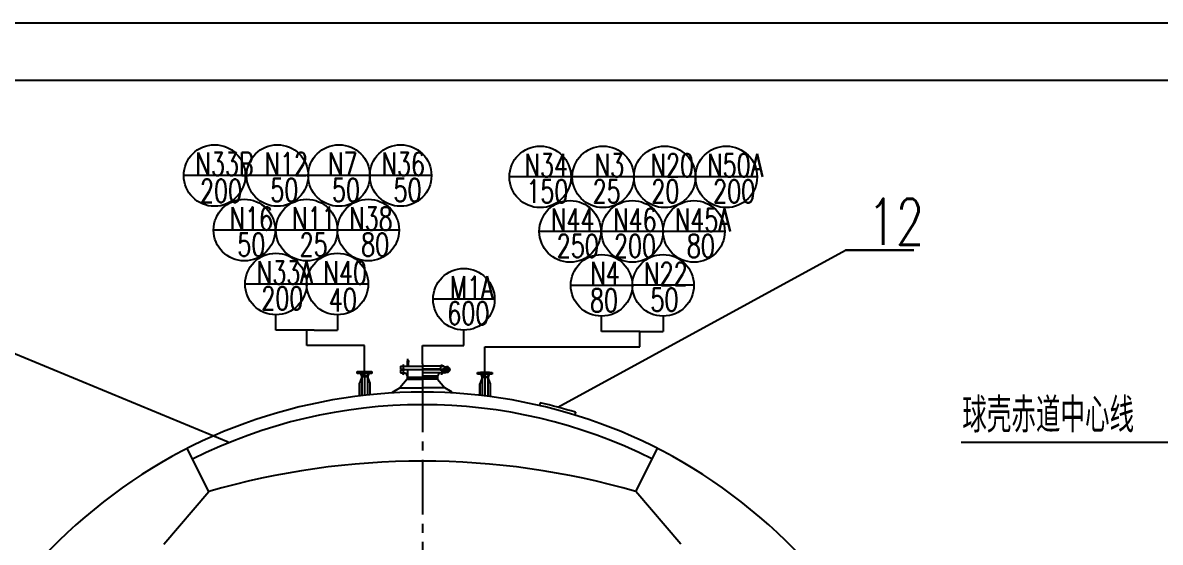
# Model space of a CAD drawing. Extents: x 14295 to 55529, y 90 to 48558.
# Drawn here: x 53776.6 to 53974.1, y 40324.9 to 40415.1 of the extents above; entities that cross this region are included whole.
import ezdxf

# ---------------------------------------------------------------- set-up
doc = ezdxf.new("R2010")
doc.units = 0
doc.header["$MEASUREMENT"] = 0
doc.linetypes.add('CENTER2', pattern=[28.575, 19.05, -3.175, 3.175, -3.175])
doc.linetypes.add('DASHED2', pattern=[9.525, 6.35, -3.175])
doc.layers.get('DEFPOINTS').update_dxf_attribs({"linetype": 'CONTINUOUS'})
for name, color, linetype in [('图层1', 7, 'CONTINUOUS'), ('图层2', 1, 'CONTINUOUS'), ('图层3', 2, 'CENTER2'), ('图层4', 30, 'DASHED2')]:
    doc.layers.add(name, color=color, linetype=linetype)
doc.styles.add('文字', font='txt.shx', dxfattribs={"width": 0.71, "bigfont": 'hzfs.shx'})

msp = doc.modelspace()

# ---------------------------------------------------------------- linework, layer by layer
at = {"layer": 'DEFPOINTS', "color": 0, "linetype": 'BYBLOCK'}
for p in [(53842.243, 40355.468), (53842.243, 40354.858), (53842.243, 40354.858), (53842.351, 40355.468), (53843.143, 40354.898), (53843.143, 40354.898), (53842.243, 40354.338), (53842.243, 40354.338)]:
    msp.add_point(p, dxfattribs=at)
at = {"layer": '图层1'}
for p, q in [((53701.087, 40405.116), (54507.087, 40405.116)), ((53834.72, 40354.198), (53834.72, 40354.518)), ((53834.72, 40354.518), (53837.27, 40354.518)), ((53835.205, 40354.534), (53836.785, 40354.534)), ((53835.205, 40354.518), (53835.205, 40354.534)), ((53836.785, 40354.518), (53836.785, 40354.534)), ((53837.27, 40354.518), (53837.27, 40354.198)), ((53842.243, 40355.468), (53846.018, 40355.468)), ((53842.243, 40355.468), (53842.243, 40354.948)), ((53842.243, 40354.948), (53842.943, 40354.948)), ((53842.243, 40354.858), (53842.243, 40354.338)), ((53842.243, 40354.858), (53842.943, 40354.858)), ((53842.719, 40355.567), (53842.616, 40355.67)), ((53842.616, 40355.567), (53842.719, 40355.67)), ((53842.943, 40354.908), (53842.943, 40354.948)), ((53842.943, 40354.908), (53846.018, 40354.908)), ((53842.943, 40354.908), (53842.943, 40354.858)), ((53842.943, 40354.898), (53846.018, 40354.898)), ((53843.418, 40355.468), (53843.418, 40356.308)), ((53843.508, 40354.868), (53843.508, 40354.898)), ((53843.508, 40353.577), (53843.508, 40354.868)), ((53843.618, 40355.468), (53843.618, 40356.308)), ((53849.793, 40355.468), (53846.018, 40355.468)), ((53848.893, 40354.948), (53846.018, 40354.948)), ((53849.093, 40354.908), (53846.018, 40354.908)), ((53846.018, 40354.898), (53849.093, 40354.898)), ((53849.093, 40354.858), (53846.018, 40354.858)), ((53849.238, 40354.948), (53848.893, 40354.948)), ((53849.093, 40354.908), (53849.093, 40354.948)), ((53849.093, 40354.908), (53849.093, 40354.858)), ((53849.093, 40354.858), (53849.398, 40354.858)), ((53849.238, 40355.468), (53849.488, 40355.468)), ((53849.238, 40354.948), (53849.238, 40355.468)), ((53849.238, 40354.948), (53850.103, 40354.475)), ((53849.419, 40355.567), (53849.316, 40355.67)), ((53849.316, 40355.567), (53849.419, 40355.67)), ((53849.398, 40354.858), (53849.398, 40354.338)), ((53849.488, 40355.468), (53850.395, 40355.309)), ((53849.793, 40355.468), (53849.793, 40355.416)), ((53849.793, 40354.338), (53850.383, 40354.425)), ((53850.294, 40354.705), (53850.165, 40354.576)), ((53850.165, 40354.576), (53850.177, 40354.563)), ((53850.318, 40354.703), (53850.177, 40354.563)), ((53850.318, 40354.703), (53850.458, 40354.563)), ((53850.342, 40354.705), (53850.471, 40354.576)), ((53850.458, 40354.563), (53850.471, 40354.576)), ((53855.616, 40354.399), (53858.166, 40354.399)), ((53855.616, 40354.079), (53855.616, 40354.399)), ((53856.101, 40354.399), (53856.101, 40354.415)), ((53856.101, 40354.415), (53857.681, 40354.415)), ((53857.681, 40354.399), (53857.681, 40354.415)), ((53858.166, 40354.399), (53858.166, 40354.079)), ((53837.27, 40354.198), (53834.72, 40354.198)), ((53835.425, 40353.43), (53835.083, 40352.518)), ((53835.083, 40350.292), (53835.083, 40352.518)), ((53835.083, 40352.518), (53835.083, 40350.292)), ((53835.265, 40354.198), (53835.425, 40353.754)), ((53835.425, 40353.754), (53835.425, 40353.658)), ((53835.425, 40353.658), (53836.565, 40353.658)), ((53835.425, 40353.658), (53835.425, 40353.43)), ((53835.425, 40353.658), (53836.565, 40353.658)), ((53835.495, 40354.017), (53835.495, 40353.658)), ((53835.495, 40353.658), (53835.495, 40350.341)), ((53836.495, 40353.885), (53836.495, 40353.658)), ((53836.495, 40353.658), (53836.495, 40350.453)), ((53836.725, 40354.198), (53836.565, 40353.754)), ((53836.565, 40353.754), (53836.565, 40353.658)), ((53836.565, 40353.658), (53836.565, 40353.43)), ((53836.565, 40353.43), (53836.907, 40352.518)), ((53836.907, 40352.518), (53836.907, 40350.496)), ((53843.378, 40353.235), (53842.13, 40351.696)), ((53842.243, 40354.338), (53843.098, 40354.338)), ((53842.616, 40354.026), (53842.719, 40354.129)), ((53842.719, 40354.026), (53842.616, 40354.129)), ((53842.668, 40354.077), (53842.668, 40354.077)), ((53843.098, 40354.338), (53843.368, 40353.708)), ((53843.368, 40353.708), (53843.368, 40353.508)), ((53843.368, 40353.508), (53843.388, 40353.508)), ((53843.368, 40353.508), (53843.368, 40353.235)), ((53843.378, 40353.235), (53846.018, 40353.235)), ((53843.388, 40353.508), (53843.508, 40353.577)), ((53843.388, 40353.508), (53846.018, 40353.508)), ((53843.508, 40353.577), (53846.018, 40353.577)), ((53848.938, 40354.338), (53846.018, 40354.338)), ((53848.668, 40353.708), (53846.018, 40353.708)), ((53848.668, 40353.508), (53846.018, 40353.508)), ((53848.658, 40353.235), (53846.018, 40353.235)), ((53848.668, 40353.508), (53848.648, 40353.508)), ((53848.658, 40353.235), (53849.905, 40351.696)), ((53848.938, 40354.338), (53848.668, 40353.708)), ((53848.668, 40353.708), (53848.668, 40353.508)), ((53848.668, 40353.508), (53848.668, 40353.235)), ((53849.793, 40354.338), (53848.938, 40354.338)), ((53849.316, 40354.026), (53849.419, 40354.129)), ((53849.419, 40354.026), (53849.316, 40354.129)), ((53849.368, 40354.077), (53849.368, 40354.077)), ((53849.398, 40354.338), (53849.648, 40354.338)), ((53849.793, 40354.339), (53849.793, 40354.338)), ((53858.166, 40354.079), (53855.616, 40354.079)), ((53856.321, 40353.311), (53855.979, 40352.399)), ((53855.979, 40352.399), (53855.979, 40350.406)), ((53855.979, 40350.406), (53855.979, 40352.399)), ((53856.161, 40354.079), (53856.321, 40353.634)), ((53856.321, 40353.634), (53856.321, 40353.539)), ((53856.321, 40353.539), (53857.461, 40353.539)), ((53856.321, 40353.539), (53856.321, 40353.311)), ((53856.321, 40353.539), (53857.461, 40353.539)), ((53856.391, 40353.898), (53856.391, 40353.539)), ((53856.391, 40353.539), (53856.391, 40350.359)), ((53857.391, 40353.766), (53857.391, 40353.539)), ((53857.391, 40353.539), (53857.391, 40350.237)), ((53857.621, 40354.079), (53857.461, 40353.634)), ((53857.461, 40353.634), (53857.461, 40353.539)), ((53857.461, 40353.539), (53857.461, 40353.311)), ((53857.461, 40353.311), (53857.803, 40352.399)), ((53857.803, 40352.399), (53857.803, 40350.184)), ((53840.853, 40350.959), (53840.769, 40350.805)), ((53840.853, 40350.959), (53842.13, 40351.696)), ((53842.13, 40351.696), (53846.018, 40351.696)), ((53849.905, 40351.696), (53846.018, 40351.696)), ((53851.183, 40350.959), (53849.905, 40351.696)), ((53851.183, 40350.959), (53851.266, 40350.805)), ((53866.464, 40349.119), (53866.351, 40348.632)), ((53872.641, 40347.454), (53872.494, 40346.976)), ((53808.951, 40333.706), (53805.159, 40341.149)), ((53883.085, 40333.706), (53886.877, 40341.149)), ((53801.135, 40324.553), (53808.951, 40333.706)), ((53890.901, 40324.553), (53883.085, 40333.706))]:
    msp.add_line(p, q, dxfattribs=at)
for centre, radius in [((53843.518, 40356.308), 0.1), ((53850.318, 40354.868), 0.25), ((53850.318, 40354.868), 0.165), ((53850.318, 40354.868), 0.137), ((53850.318, 40355.073), 0.0398), ((53850.318, 40355.073), 0.0232)]:
    msp.add_circle(centre, radius, dxfattribs=at)
for centre, radius, start, end in [((53850.318, 40354.868), 0.448, 270, 80.04625), ((53846.018, 40260.959), 90, 328.13415, 211.86585), ((53846.058, 40259.804), 88.98, 63.3604, 116.68548), ((53846.018, 40260.959), 90.5, 72.89161, 76.94288), ((53846.018, 40205.777), 133.191, 73.84134, 106.15866)]:
    msp.add_arc(centre, radius, start, end, dxfattribs=at)
at = {"layer": '图层2'}
for p, q in [((53676.087, 40415.116), (54517.087, 40415.116)), ((53815.282, 40388.581), (53804.586, 40388.581)), ((53826.205, 40388.581), (53815.51, 40388.581)), ((53836.901, 40388.581), (53826.205, 40388.581)), ((53847.596, 40388.581), (53836.901, 40388.581)), ((53871.831, 40388.347), (53861.136, 40388.347)), ((53882.755, 40388.347), (53872.06, 40388.347)), ((53893.451, 40388.347), (53882.755, 40388.347)), ((53904.146, 40388.347), (53893.451, 40388.347)), ((53820.471, 40379.111), (53809.775, 40379.111)), ((53831.28, 40379.111), (53820.585, 40379.111)), ((53841.976, 40379.111), (53831.28, 40379.111)), ((53877.02, 40378.876), (53866.325, 40378.876)), ((53887.83, 40378.876), (53877.135, 40378.876)), ((53898.526, 40378.876), (53887.83, 40378.876)), ((53812.277, 40342.264), (53731.68, 40375.632)), ((53869.567, 40348.341), (53919.5, 40375.632)), ((53931.365, 40375.632), (53919.5, 40375.632)), ((53919.5, 40375.632), (53931.365, 40375.632)), ((53825.933, 40369.739), (53815.237, 40369.739)), ((53836.628, 40369.739), (53825.933, 40369.739)), ((53882.482, 40369.496), (53871.787, 40369.496)), ((53893.178, 40369.531), (53882.482, 40369.531)), ((53858.573, 40367.091), (53847.878, 40367.091)), ((53820.585, 40361.743), (53820.585, 40364.392)), ((53831.28, 40364.392), (53831.28, 40361.743)), ((53877.135, 40361.508), (53877.135, 40364.157)), ((53887.83, 40364.157), (53887.83, 40361.508)), ((53827.222, 40361.743), (53820.585, 40361.743)), ((53825.933, 40359.054), (53825.933, 40361.743)), ((53827.222, 40361.743), (53831.28, 40361.743)), ((53853.225, 40359.054), (53853.225, 40361.743)), ((53883.772, 40361.508), (53877.135, 40361.508)), ((53883.772, 40358.819), (53883.772, 40361.508)), ((53883.772, 40361.508), (53887.83, 40361.508)), ((53835.995, 40359.054), (53825.933, 40359.054)), ((53835.995, 40354.534), (53835.995, 40359.054)), ((53846.018, 40355.892), (53846.018, 40359.054)), ((53846.018, 40359.054), (53853.225, 40359.054)), ((53856.891, 40354.415), (53856.891, 40358.819)), ((53856.891, 40358.819), (53883.772, 40358.819)), ((53939.602, 40342.281), (53984.761, 40342.281))]:
    msp.add_line(p, q, dxfattribs=at)
for centre in [(53809.934, 40388.581), (53820.858, 40388.581), (53831.553, 40388.581), (53842.249, 40388.581), (53866.484, 40388.347), (53877.407, 40388.347), (53888.103, 40388.347), (53898.798, 40388.347), (53815.123, 40379.111), (53825.933, 40379.111), (53836.628, 40379.111), (53871.673, 40378.876), (53882.482, 40378.876), (53893.178, 40378.876), (53820.585, 40369.739), (53831.28, 40369.739), (53877.135, 40369.505), (53887.83, 40369.505), (53853.225, 40367.091)]:
    msp.add_circle(centre, 5.348, dxfattribs=at)
for points in [[(53835.345, 40353.976), (53835.624, 40354.023), (53836.099, 40353.786), (53836.645, 40353.976)], [(53856.241, 40353.856), (53856.521, 40353.904), (53856.995, 40353.667), (53857.541, 40353.856)]]:
    msp.add_spline(points, degree=3, dxfattribs=at)
at = {"layer": '图层3'}
for p, q in [((53843.518, 40355.468), (53843.518, 40356.773)), ((53835.995, 40354.518), (53835.995, 40353.658)), ((53842.668, 40355.764), (53842.668, 40353.945)), ((53843.782, 40356.308), (53843.305, 40356.308)), ((53849.368, 40355.764), (53849.368, 40355.468)), ((53856.891, 40354.399), (53856.891, 40353.539)), ((53835.995, 40353.658), (53835.995, 40350.399)), ((53849.368, 40354.338), (53849.368, 40353.945)), ((53856.891, 40353.539), (53856.891, 40350.299))]:
    msp.add_line(p, q, dxfattribs=at)
at = {"layer": '图层3', "ltscale": 0.5}
for p, q in [((53846.018, 40355.892), (53846.018, 40353.508)), ((53849.68, 40354.868), (53850.926, 40354.868)), ((53850.318, 40355.53), (53850.318, 40354.345)), ((53846.018, 40353.508), (53846.018, 40164.098))]:
    msp.add_line(p, q, dxfattribs=at)
at = {"layer": '图层4', "ltscale": 0.2}
msp.add_line((53849.398, 40354.858), (53850.095, 40355.256), dxfattribs=at)
msp.add_circle((53850.318, 40354.868), 0.448, dxfattribs=at)

# ---------------------------------------------------------------- texts
at = {"layer": '图层2', "attachment_point": 1, "style": '文字'}
for s, insert, char_height, width in [('N33B', (53806.627, 40392.578), 4, 8.65483), ('N12', (53818.627, 40392.578), 4, 7.5782), ('N7', (53829.653, 40392.578), 4, 7.24746), ('N36', (53838.942, 40392.578), 4, 8.6548), ('N34', (53863.763, 40392.343), 4, 8.6548), ('N3', (53875.959, 40392.343), 4, 8.6548), ('N20', (53885.655, 40392.343), 4, 7.79581), ('N50A', (53895.491, 40392.343), 4, 8.6548), ('50', (53819.623, 40388.068), 4, 4.0783), ('50', (53830.318, 40388.068), 4, 4.0783), ('50', (53841.014, 40388.068), 4, 4.0783), ('200', (53807.42, 40387.924), 4, 5.35737), ('150', (53864.075, 40387.834), 4, 4.0783), ('25', (53875.586, 40387.834), 4, 4.0783), ('20', (53885.777, 40387.834), 4, 5.1688), ('200', (53896.51, 40387.834), 4, 4.0783), ('12', (53923.384, 40384.56), 8, 7.981), ('N16', (53812.563, 40383.107), 4, 7.90784), ('N11', (53823.405, 40383.107), 4, 7.87505), ('N38', (53833.321, 40383.107), 4, 8.6548), ('N44', (53868.366, 40382.872), 4, 8.6548), ('N46', (53879.175, 40382.872), 4, 8.6548), ('N45A', (53889.871, 40382.872), 4, 8.6548), ('50', (53813.888, 40378.598), 4, 4.0783), ('25', (53824.698, 40378.598), 4, 4.0783), ('80', (53835.393, 40378.598), 4, 4.0783), ('250', (53869.362, 40378.363), 4, 4.0783), ('200', (53879.294, 40378.363), 4, 4.0783), ('80', (53891.943, 40378.363), 4, 4.0783), ('N33A', (53817.278, 40373.736), 4, 8.6548), ('N40', (53828.857, 40373.736), 4, 7.77094), ('N4', (53875.197, 40373.599), 4, 8.6548), ('N22', (53884.523, 40373.501), 4, 8.6548), ('M1A', (53850.848, 40371.087), 4, 7.7249), ('200', (53818.054, 40369.259), 4, 5.37392), ('40', (53829.779, 40368.987), 4, 4.3443), ('80', (53875.117, 40368.894), 4, 4.0783), ('50', (53885.628, 40369.018), 4, 6.5121), ('600', (53850.366, 40366.671), 4, 5.70239), ('球壳赤道中心线', (53939.781, 40349.952), 6, 45.6945)]:
    msp.add_mtext(s, dxfattribs=dict(at, insert=insert, char_height=char_height, width=width))

doc.saveas('drawing.dxf')
